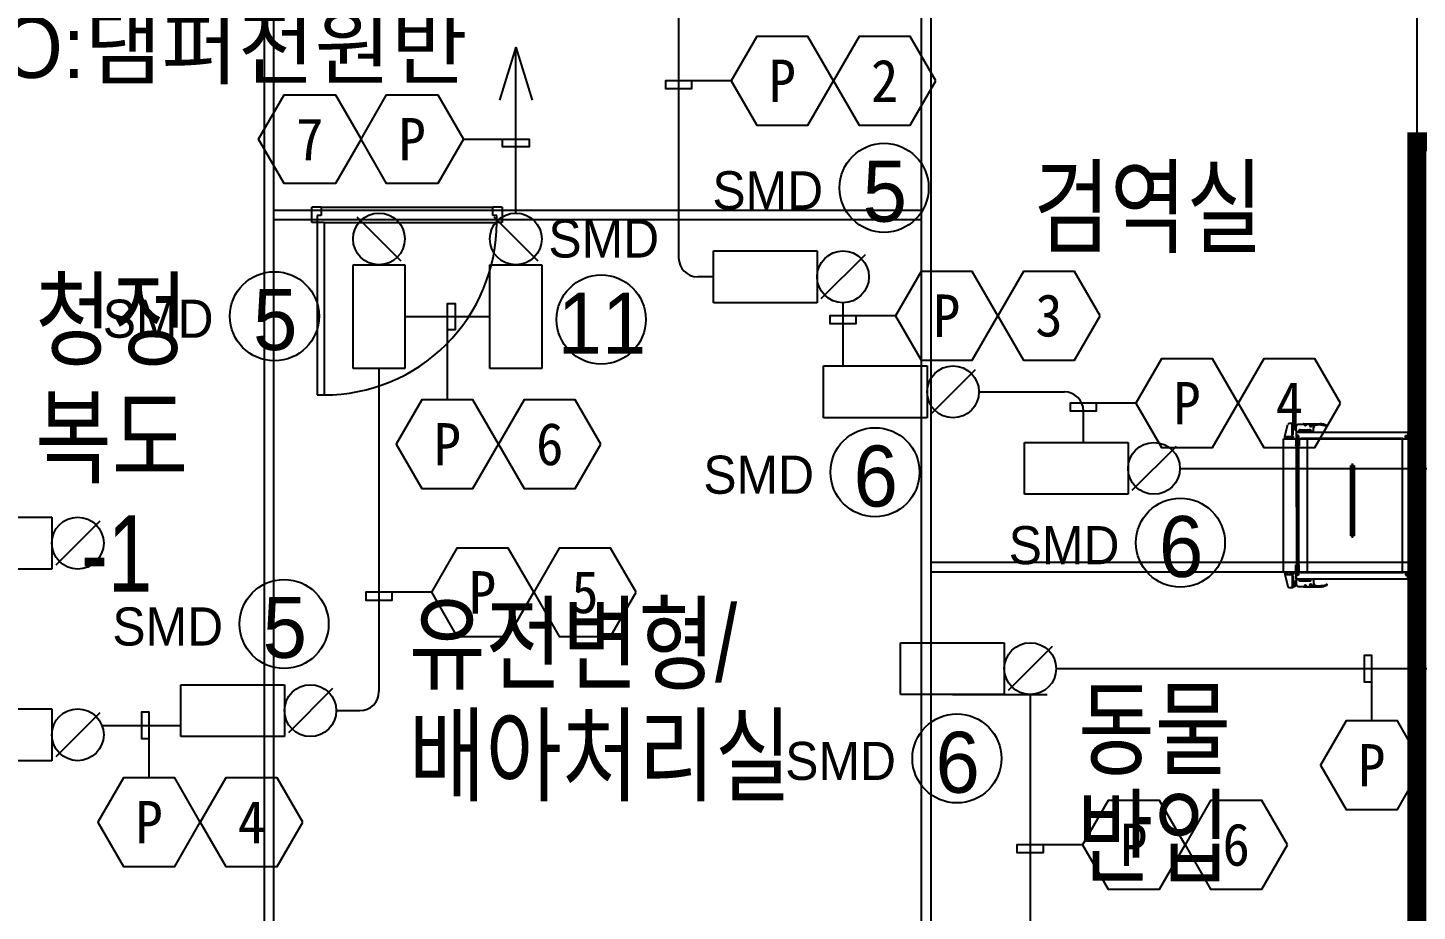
# Model space of a CAD drawing. Header units: millimetres. Extents: x 118559 to 211622, y 1329 to 63037.
# Drawn here: x 169840 to 177131, y 36764 to 41401 of the extents above; entities that cross this region are included whole.
import ezdxf
from ezdxf.enums import TextEntityAlignment as Align

# ---------------------------------------------------------------- set-up
doc = ezdxf.new("R2010")
doc.units = ezdxf.units.MM
doc.header["$LTSCALE"] = 120
doc.linetypes.add('HIDDENX2', pattern=[0.75, 0.5, -0.25])
for name, color, linetype in [('1구역', 41, 'Continuous'), ('ARCH', 9, 'Continuous'), ('DAMPER', 2, 'Continuous'), ('fire', 2, 'Continuous'), ('fire-l', 4, 'Continuous'), ('smd-f', 2, 'Continuous')]:
    doc.layers.add(name, color=color, linetype=linetype)
doc.styles.add('GHD', font='')
doc.styles.add('ghs', font='')
doc.styles.add('TT', font='')
doc.styles.add('돋움', font='')
doc.styles.get('GHD').set_extended_font_data('Dotum')
doc.styles.get('ghs').set_extended_font_data('Dotum')
doc.styles.get('TT').set_extended_font_data('Dotum')
doc.styles.get('돋움').set_extended_font_data('DotumChe')

# ---------------------------------------------------------------- blocks, each defined once
blk = doc.blocks.new('e-22-1')
at = {"layer": 'DAMPER'}
blk.add_line((-5, 1), (-1, 1), dxfattribs=at)
at = {"layer": 'fire'}
for p, q in [((-5, -1), (-5, 1)), ((-1, 1), (-1, -1)), ((0.85, 0.85), (-0.85, -0.85)), ((-1, -1), (-5, -1))]:
    blk.add_line(p, q, dxfattribs=at)
blk.add_circle((0, 0), 1, dxfattribs=at)

msp = doc.modelspace()

# ---------------------------------------------------------------- linework, layer by layer
at = {"layer": '1구역', "color": 4, "linetype": 'HIDDENX2', "ltscale": 7, "const_width": 100, "elevation": 0}
msp.add_lwpolyline([(177130.1, 40802.5), (179743.5, 40802.5), (179743.4, 44444), (194080.1, 44444.2), (194080.1, 46185.5), (200110.1, 46185.5), (200110.1, 52274.1), (160991.4, 52274.1), (160991.4, 42084.2), (169430.1, 42084.2), (169430.1, 35944.2), (167230.1, 35944.2), (167230.1, 31994.2), (177130, 31994.2), (177130.1, 40802.5)], dxfattribs=at)
at = {"layer": 'ARCH', "color": 9}
for p, q in [((171130.1, 44444.2, 0), (171130.1, 34944.2, 0)), ((171080.1, 44234.2, 0), (171080.1, 34944.2, 0)), ((174530.1, 32154.2, 0), (174530.1, 44234.2, 0)), ((174580.1, 32154.2, 0), (174580.1, 44234.2, 0)), ((177130.1, 43844.2, 0), (177130, 31994.2, 0)), ((177130.1, 40819.2, 0), (177130, 31994.2, 0)), ((171130.1, 40444.2, 0), (174530.1, 40444.2, 0)), ((171330.1, 40379.2, 0), (171330.1, 40459.2, 0)), ((171379.9, 40459.2, 0), (171330.1, 40459.2, 0)), ((171330.1, 40394.2, 0), (171330.1, 40444.2, 0)), ((171330.1, 40394.2, 0), (171330.1, 40444.2, 0)), ((171359.4, 40415.1, 0), (171359.4, 40379.2, 0)), ((171379.9, 40415.1, 0), (171359.4, 40415.1, 0)), ((171379.9, 40459.2, 0), (171379.9, 40415.1, 0)), ((171379.9, 40459.2, 0), (172280.2, 40459.2, 0)), ((172280.2, 40415.1, 0), (172280.2, 40459.2, 0)), ((172330.1, 40459.2, 0), (172280.2, 40459.2, 0)), ((172300.7, 40415.1, 0), (172280.2, 40415.1, 0)), ((172300.7, 40415.1, 0), (172280.2, 40415.1, 0)), ((172300.7, 40379.2, 0), (172300.7, 40415.1, 0)), ((172330.1, 40459.2, 0), (172330.1, 40379.2, 0)), ((172330.1, 40444.2, 0), (172330.1, 40394.2, 0)), ((171130.1, 40394.2, 0), (174530.1, 40394.2, 0)), ((171359.4, 40379.2, 0), (171330.1, 40379.2, 0)), ((171359.4, 40379.2, 0), (171359.4, 39474, 0)), ((171394.7, 40379.2, 0), (171359.4, 40379.2, 0)), ((171394.7, 40379.2, 0), (171394.7, 39474, 0)), ((171394.7, 40379.2, 0), (172300.7, 40379.2, 0)), ((172330.1, 40379.2, 0), (172300.7, 40379.2, 0)), ((171359.4, 39474, 0), (171394.7, 39474, 0)), ((176436.7, 39256.7, 0), (176453, 39318.5, 0)), ((176459.8, 39325.4, 0), (176475.4, 39325.4, 0)), ((176475.4, 39256.5, 0), (176475.4, 39325.4, 0)), ((176475.4, 39310.3, 0), (176475.4, 39324.4, 0)), ((176476.3, 39325.3, 0), (176477.9, 39325.3, 0)), ((176476.3, 39309.3, 0), (176486.7, 39309.3, 0)), ((176478.4, 39325.2, 0), (176489.5, 39317.9, 0)), ((176480.1, 39265, 0), (176480.1, 39309.3, 0)), ((176484.8, 39306.8, 0), (176484.8, 39303, 0)), ((176496.1, 39306.8, 0), (176484.8, 39306.8, 0)), ((176496.1, 39282, 0), (176496.1, 39310.3, 0)), ((176505.6, 39319.7, 0), (176578.2, 39319.7, 0)), ((176536.7, 39322.6, 0), (176619.6, 39322.6, 0)), ((176540.5, 39315, 0), (176548, 39315, 0)), ((176544.3, 39318.8, 0), (176544.3, 39311.2, 0)), ((176566.9, 39310.3, 0), (176578.2, 39310.3, 0)), ((176572.6, 39315.9, 0), (176572.6, 39304.6, 0)), ((176587.7, 39282, 0), (176587.7, 39310.3, 0)), ((176636.5, 39314.9, 0), (176651.5, 39311.9, 0)), ((176651.5, 39311.9, 0), (176656.7, 39311.2, 0)), ((176657.7, 39312.3, 0), (176657.6, 39312.8, 0)), ((176430.1, 39244.2, 0), (177130.1, 39244.2, 0)), ((176430.1, 38544.2, 0), (176430.1, 39244.2, 0)), ((176436.7, 39256.5, 0), (176482.9, 39256.5, 0)), ((176436.7, 39245.3, 0), (176436.7, 39256.4, 0)), ((176436.7, 39245.3, 0), (176482.9, 39245.3, 0)), ((176444.2, 39253.7, 0), (176441.4, 39256.5, 0)), ((176444.2, 39253.7, 0), (176448, 39253.7, 0)), ((176444.2, 39245.3, 0), (176444.2, 39253.7, 0)), ((176446.1, 39241.9, 0), (176446.1, 39259.4, 0)), ((176448, 39253.7, 0), (176450.8, 39256.5, 0)), ((176448, 39245.3, 0), (176448, 39253.7, 0)), ((176464, 39245.3, 0), (176464, 39256.5, 0)), ((176471.6, 39253.5, 0), (176468.8, 39256.4, 0)), ((176471.6, 39253.5, 0), (176475.4, 39253.5, 0)), ((176471.6, 39245.3, 0), (176471.6, 39253.5, 0)), ((176473.5, 39242.3, 0), (176473.5, 39259.4, 0)), ((176475.4, 39265, 0), (176480.1, 39265, 0)), ((176475.4, 39253.5, 0), (176478.2, 39256.4, 0)), ((176475.4, 39245.3, 0), (176475.4, 39253.5, 0)), ((176482.9, 39245.3, 0), (176482.9, 39256.5, 0)), ((176493.7, 39206.5, 0), (176512.6, 39244.2, 0)), ((176493.7, 39244.2, 0), (176512.6, 39206.5, 0)), ((176493.7, 39244.2, 0), (176493.7, 39206.5, 0)), ((176496.1, 39292.6, 0), (176496.1, 39292.6, 0)), ((176496.1, 39282, 0), (176587.7, 39282, 0)), ((176496.1, 39279.1, 0), (177082.9, 39279.1, 0)), ((176496.1, 39279.1, 0), (176496.1, 39246.1, 0)), ((176509.2, 39261, 0), (176496.1, 39261, 0)), ((176497.3, 39246.1, 0), (176496.1, 39246.1, 0)), ((176497.3, 39244.8, 0), (176497.3, 39259.4, 0)), ((176497.3, 39259.4, 0), (176507.9, 39259.4, 0)), ((176507.9, 39244.8, 0), (176497.3, 39244.8, 0)), ((176497.8, 39252.1, 0), (176497.5, 39251.8, 0)), ((176497.8, 39252.1, 0), (176497.5, 39252.1, 0)), ((176498, 39248.3, 0), (176497.8, 39247.7, 0)), ((176498.5, 39248, 0), (176497.8, 39247.7, 0)), ((176498.5, 39248, 0), (176498, 39248.3, 0)), ((176498, 39244.2, 0), (176516.8, 39244.2, 0)), ((176498, 39244.2, 0), (176516.8, 39244.2, 0)), ((176499.1, 39245, 0), (176498.5, 39245.1, 0)), ((176498.5, 39245.1, 0), (176498.6, 39244.8, 0)), ((176499.1, 39245, 0), (176498.9, 39244.8, 0)), ((176500.3, 39255.1, 0), (176500.1, 39254.5, 0)), ((176500.8, 39254.8, 0), (176500.1, 39254.5, 0)), ((176500.8, 39254.8, 0), (176500.3, 39255.1, 0)), ((176500.6, 39259.4, 0), (176500.5, 39259.3, 0)), ((176500.5, 39259.4, 0), (176500.5, 39259.3, 0)), ((176501.6, 39249.4, 0), (176501.7, 39248.5, 0)), ((176502.5, 39249.3, 0), (176501.6, 39249.4, 0)), ((176502.5, 39249.3, 0), (176501.7, 39248.5, 0)), ((176503.2, 39258.6, 0), (176502.7, 39258.7, 0)), ((176502.7, 39258.7, 0), (176502.8, 39258.1, 0)), ((176503.2, 39258.6, 0), (176502.8, 39258.1, 0)), ((176503.1, 39204.2, 0), (176503.1, 39247.7, 0)), ((176504.6, 39251.5, 0), (176504, 39251.6, 0)), ((176504, 39251.6, 0), (176504.1, 39251, 0)), ((176504.6, 39251.5, 0), (176504.1, 39251, 0)), ((176505.9, 39251.3, 0), (176505.8, 39250.7, 0)), ((176506.4, 39251, 0), (176505.8, 39250.7, 0)), ((176506.4, 39251, 0), (176505.9, 39251.3, 0)), ((176507.9, 39259.4, 0), (176507.9, 39244.8, 0)), ((176508.1, 39257.7, 0), (176508, 39257.6, 0)), ((176508.1, 39257.6, 0), (176508, 39257.6, 0)), ((176509.2, 39246.2, 0), (176509.2, 39261, 0)), ((176512.6, 39244.2, 0), (176512.6, 39206.5, 0)), ((176518.8, 39290.5, 0), (176565, 39290.5, 0)), ((176519.6, 39246.1, 0), (177057.1, 39246.1, 0)), ((176524.4, 39288.6, 0), (176522.6, 39290.5, 0)), ((176524.4, 39288.6, 0), (176528.2, 39288.6, 0)), ((176524.4, 39282, 0), (176524.4, 39288.6, 0)), ((176526.3, 39279.5, 0), (176526.3, 39292.5, 0)), ((176528.2, 39288.6, 0), (176530.1, 39290.5, 0)), ((176528.2, 39282, 0), (176528.2, 39288.6, 0)), ((176555.1, 38544.2, 0), (176555.1, 39244.2, 0)), ((176558.4, 39288.6, 0), (176556.5, 39290.5, 0)), ((176558.4, 39288.6, 0), (176562.2, 39288.6, 0)), ((176558.4, 39282, 0), (176558.4, 39288.6, 0)), ((176560.3, 39279.5, 0), (176560.3, 39292.5, 0)), ((176562.2, 39288.6, 0), (176564.1, 39290.5, 0)), ((176562.2, 39282, 0), (176562.2, 39288.6, 0)), ((177055.1, 38544.2, 0), (177055.1, 39244.2, 0)), ((177069.8, 39246.2, 0), (177069.8, 39261, 0)), ((177069.8, 39261, 0), (177082.9, 39261, 0)), ((177071.1, 39259.4, 0), (177071.1, 39244.8, 0)), ((177081.7, 39259.4, 0), (177071.1, 39259.4, 0)), ((177071.1, 39257.7, 0), (177071.2, 39257.6, 0)), ((177071.1, 39257.6, 0), (177071.2, 39257.6, 0)), ((177071.1, 39244.8, 0), (177081.7, 39244.8, 0)), ((177072.8, 39251, 0), (177073.3, 39251.3, 0)), ((177072.8, 39251, 0), (177073.4, 39250.7, 0)), ((177073.3, 39251.3, 0), (177073.4, 39250.7, 0)), ((177074.6, 39251.5, 0), (177075.2, 39251.6, 0)), ((177074.6, 39251.5, 0), (177075.1, 39251, 0)), ((177075.2, 39251.6, 0), (177075.1, 39251, 0)), ((177076, 39258.6, 0), (177076.5, 39258.7, 0)), ((177076, 39258.6, 0), (177076.4, 39258.1, 0)), ((177076.5, 39258.7, 0), (177076.4, 39258.1, 0)), ((177076.7, 39249.3, 0), (177077.6, 39249.4, 0)), ((177076.7, 39249.3, 0), (177077.5, 39248.5, 0)), ((177077.6, 39249.4, 0), (177077.5, 39248.5, 0)), ((177078.4, 39254.8, 0), (177078.9, 39255.1, 0)), ((177078.4, 39254.8, 0), (177079.1, 39254.5, 0)), ((177078.6, 39259.4, 0), (177078.7, 39259.3, 0)), ((177078.7, 39259.4, 0), (177078.7, 39259.3, 0)), ((177078.9, 39255.1, 0), (177079.1, 39254.5, 0)), ((177080.1, 39245, 0), (177080.7, 39245.1, 0)), ((177080.1, 39245, 0), (177080.3, 39244.8, 0)), ((177080.7, 39245.1, 0), (177080.6, 39244.8, 0)), ((177080.7, 39248, 0), (177081.2, 39248.3, 0)), ((177080.7, 39248, 0), (177081.4, 39247.7, 0)), ((177081.2, 39248.3, 0), (177081.4, 39247.7, 0)), ((177081.4, 39252.1, 0), (177081.7, 39251.8, 0)), ((177081.4, 39252.1, 0), (177081.7, 39252.1, 0)), ((177081.7, 39244.8, 0), (177081.7, 39259.4, 0)), ((177081.7, 39246.1, 0), (177082.9, 39246.1, 0)), ((177082.9, 39279.1, 0), (177082.9, 39246.1, 0)), ((177083.9, 39262.6, 0), (177083.9, 39275.8, 0)), ((177091.5, 39271.6, 0), (177083.9, 39271.6, 0)), ((177099.1, 39269.2, 0), (177083.9, 39269.2, 0)), ((177091.5, 39266.9, 0), (177083.9, 39266.9, 0)), ((177086.7, 39278.7, 0), (177112.2, 39278.7, 0)), ((177086.7, 39259.8, 0), (177112.2, 39259.8, 0)), ((177091.5, 39256.9, 0), (177091.5, 39281.1, 0)), ((177091.5, 39271.6, 0), (177093.4, 39274, 0)), ((177091.5, 39266.9, 0), (177091.5, 39271.6, 0)), ((177091.5, 39266.9, 0), (177093.4, 39264.5, 0)), ((177093.4, 39264.5, 0), (177093.4, 39274, 0)), ((177098.1, 39274, 0), (177093.4, 39274, 0)), ((177098.1, 39264.5, 0), (177093.4, 39264.5, 0)), ((177098.1, 39262.6, 0), (177098.1, 39275.8, 0)), ((177098.1, 39274.9, 0), (177098.1, 39264.5, 0)), ((177098.1, 39263.6, 0), (177098.1, 39274, 0)), ((177110.3, 39269.2, 0), (177101.9, 39269.2, 0)), ((177102.8, 39269.2, 0), (177102.8, 39259.9, 0)), ((177102.8, 39259.9, 0), (177102.8, 39252.2, 0)), ((177102.8, 39248.5, 0), (177102.8, 39252.2, 0)), ((177105.6, 39255.1, 0), (177118.8, 39255.1, 0)), ((177105.6, 39245.6, 0), (177118.8, 39245.6, 0)), ((177107.5, 39255.1, 0), (177107.5, 39250.4, 0)), ((177107.5, 39250.4, 0), (177117, 39250.4, 0)), ((177109.9, 39248.5, 0), (177107.5, 39250.4, 0)), ((177109.9, 39248.5, 0), (177114.6, 39248.5, 0)), ((177109.9, 39248.5, 0), (177109.9, 39245.6, 0)), ((177111.3, 39269.2, 0), (177113.2, 39269.2, 0)), ((177112.2, 39271.1, 0), (177112.2, 39279.6, 0)), ((177112.2, 39270.2, 0), (177112.2, 39268.3, 0)), ((177112.2, 39267.3, 0), (177112.2, 39258.9, 0)), ((177112.2, 39256.1, 0), (177112.2, 39244.5, 0)), ((177114.1, 39269.2, 0), (177122.6, 39269.2, 0)), ((177114.6, 39248.5, 0), (177117, 39250.4, 0)), ((177114.6, 39248.5, 0), (177114.6, 39245.6, 0)), ((177117, 39255.1, 0), (177117, 39250.4, 0)), ((177121.7, 39252.2, 0), (177121.7, 39269.2, 0)), ((177121.7, 39248.5, 0), (177121.7, 39252.2, 0)), ((177130.1, 38544.2, 0), (177130.1, 39244.2, 0)), ((176493.7, 39206.5, 0), (176512.6, 39206.5, 0)), ((176498.3, 39206.5, 0), (176498.3, 38582, 0)), ((176498.3, 38883.9, 0), (176498.3, 39206.5, 0)), ((176507.9, 39206.5, 0), (176507.9, 38582, 0)), ((176507.9, 38883.9, 0), (176507.9, 39206.5, 0)), ((176782.5, 38734.4, 0), (176782.5, 39104.1, 0)), ((176782.5, 39104.1, 0), (176801, 39104.1, 0)), ((176782.5, 39091.2, 0), (176801, 39091.2, 0)), ((176785.7, 38750.5, 0), (176785.7, 39087.9, 0)), ((176785.7, 39087.9, 0), (176797.8, 39087.9, 0)), ((176791.7, 38723.8, 0), (176791.7, 39114.6, 0)), ((176797.8, 39087.9, 0), (176797.8, 38750.5, 0)), ((176801, 39104.1, 0), (176801, 38734.4, 0)), ((176801, 38747.3, 0), (176782.5, 38747.3, 0)), ((176801, 38734.4, 0), (176782.5, 38734.4, 0)), ((176797.8, 38750.5, 0), (176785.7, 38750.5, 0)), ((177130.1, 38594.2, 0), (174580.1, 38594.2, 0)), ((176493.7, 38544.2, 0), (176493.7, 38582, 0)), ((176493.7, 38582, 0), (176512.6, 38544.2, 0)), ((176493.7, 38544.2, 0), (176512.6, 38582, 0)), ((176493.7, 38582, 0), (176512.6, 38582, 0)), ((176503.1, 38584.3, 0), (176503.1, 38540.7, 0)), ((176512.6, 38544.2, 0), (176512.6, 38582, 0)), ((177130.1, 38544.2, 0), (174580.1, 38544.2, 0)), ((176430.1, 38544.2, 0), (177130.1, 38544.2, 0)), ((176436.7, 38543.1, 0), (176482.9, 38543.1, 0)), ((176436.7, 38543.1, 0), (176436.7, 38532.1, 0)), ((176436.7, 38531.9, 0), (176482.9, 38531.9, 0)), ((176436.7, 38531.7, 0), (176453, 38469.9, 0)), ((176444.2, 38534.8, 0), (176441.4, 38531.9, 0)), ((176444.2, 38543.1, 0), (176444.2, 38534.8, 0)), ((176444.2, 38534.8, 0), (176448, 38534.8, 0)), ((176446.1, 38546.6, 0), (176446.1, 38529, 0)), ((176448, 38543.1, 0), (176448, 38534.8, 0)), ((176448, 38534.8, 0), (176450.8, 38531.9, 0)), ((176464, 38543.1, 0), (176464, 38531.9, 0)), ((176471.6, 38534.9, 0), (176468.8, 38532.1, 0)), ((176471.6, 38543.1, 0), (176471.6, 38534.9, 0)), ((176471.6, 38534.9, 0), (176475.4, 38534.9, 0)), ((176473.5, 38546.2, 0), (176473.5, 38529, 0)), ((176475.4, 38543.1, 0), (176475.4, 38534.9, 0)), ((176475.4, 38534.9, 0), (176478.2, 38532.1, 0)), ((176475.4, 38531.9, 0), (176475.4, 38463, 0)), ((176475.4, 38523.4, 0), (176480.1, 38523.4, 0)), ((176480.1, 38523.4, 0), (176480.1, 38479.1, 0)), ((176482.9, 38543.1, 0), (176482.9, 38531.9, 0)), ((176496.1, 38509.3, 0), (176496.1, 38542.3, 0)), ((176497.3, 38542.3, 0), (176496.1, 38542.3, 0)), ((176496.1, 38541.4, 0), (176496.1, 38509.3, 0)), ((176509.2, 38527.4, 0), (176496.1, 38527.4, 0)), ((176496.1, 38509.3, 0), (177082.9, 38509.3, 0)), ((176496.1, 38506.5, 0), (176587.7, 38506.5, 0)), ((176496.1, 38506.5, 0), (176496.1, 38478.1, 0)), ((176497.2, 38536.5, 0), (176496.9, 38536.8, 0)), ((176497.2, 38536.5, 0), (176496.9, 38536.5, 0)), ((176497.9, 38540.7, 0), (176497.2, 38540.9, 0)), ((176497.4, 38540.4, 0), (176497.2, 38540.9, 0)), ((176507.9, 38543.7, 0), (176497.3, 38543.7, 0)), ((176497.3, 38543.7, 0), (176497.3, 38529, 0)), ((176497.3, 38529, 0), (176507.9, 38529, 0)), ((176497.9, 38540.7, 0), (176497.4, 38540.4, 0)), ((176497.9, 38543.6, 0), (176498, 38543.9, 0)), ((176498.5, 38543.6, 0), (176497.9, 38543.6, 0)), ((176498, 38544.2, 0), (176516.8, 38544.2, 0)), ((176498.5, 38543.6, 0), (176498.3, 38543.9, 0)), ((176500.2, 38533.9, 0), (176499.5, 38534.1, 0)), ((176499.7, 38533.5, 0), (176499.5, 38534.1, 0)), ((176500.2, 38533.9, 0), (176499.7, 38533.5, 0)), ((176499.8, 38529.3, 0), (176499.9, 38529.4, 0)), ((176500, 38529.3, 0), (176499.9, 38529.4, 0)), ((176501, 38539.2, 0), (176501.1, 38540.1, 0)), ((176501.8, 38539.4, 0), (176501, 38539.2, 0)), ((176501.8, 38539.4, 0), (176501.1, 38540.1, 0)), ((176502.1, 38530, 0), (176502.2, 38530.6, 0)), ((176502.6, 38530, 0), (176502.1, 38530, 0)), ((176502.6, 38530, 0), (176502.2, 38530.6, 0)), ((176503.4, 38537.1, 0), (176503.5, 38537.7, 0)), ((176503.9, 38537.1, 0), (176503.4, 38537.1, 0)), ((176503.9, 38537.1, 0), (176503.5, 38537.7, 0)), ((176505.8, 38537.7, 0), (176505.1, 38537.9, 0)), ((176505.3, 38537.3, 0), (176505.1, 38537.9, 0)), ((176505.8, 38537.7, 0), (176505.3, 38537.3, 0)), ((176507.5, 38531, 0), (176507.4, 38531.1, 0)), ((176507.5, 38530.9, 0), (176507.4, 38531.1, 0)), ((176507.9, 38529, 0), (176507.9, 38543.7, 0)), ((176509.2, 38542.3, 0), (176509.2, 38527.4, 0)), ((176519.6, 38542.3, 0), (177057.1, 38542.3, 0)), ((176524.4, 38499.9, 0), (176522.6, 38498, 0)), ((176524.4, 38506.5, 0), (176524.4, 38499.9, 0)), ((176524.4, 38499.9, 0), (176528.2, 38499.9, 0)), ((176526.3, 38508.9, 0), (176526.3, 38495.9, 0)), ((176528.2, 38506.5, 0), (176528.2, 38499.9, 0)), ((176528.2, 38499.9, 0), (176530.1, 38498, 0)), ((176558.4, 38499.9, 0), (176556.5, 38498, 0)), ((176558.4, 38506.5, 0), (176558.4, 38499.9, 0)), ((176558.4, 38499.9, 0), (176562.2, 38499.9, 0)), ((176560.3, 38508.9, 0), (176560.3, 38495.9, 0)), ((176562.2, 38506.5, 0), (176562.2, 38499.9, 0)), ((176562.2, 38499.9, 0), (176564.1, 38498, 0)), ((176587.7, 38506.5, 0), (176587.7, 38478.1, 0)), ((177069.8, 38542.3, 0), (177069.8, 38527.4, 0)), ((177069.8, 38527.4, 0), (177082.9, 38527.4, 0)), ((177071.1, 38543.7, 0), (177081.7, 38543.7, 0)), ((177071.1, 38529, 0), (177071.1, 38543.7, 0)), ((177071.1, 38530.7, 0), (177071.2, 38530.8, 0)), ((177071.1, 38530.6, 0), (177071.2, 38530.8, 0)), ((177081.7, 38529, 0), (177071.1, 38529, 0)), ((177072.8, 38537.3, 0), (177073.4, 38537.6, 0)), ((177072.8, 38537.3, 0), (177073.3, 38537, 0)), ((177073.3, 38537, 0), (177073.4, 38537.6, 0)), ((177074.6, 38536.8, 0), (177075.1, 38537.4, 0)), ((177074.6, 38536.8, 0), (177075.2, 38536.8, 0)), ((177075.2, 38536.8, 0), (177075.1, 38537.4, 0)), ((177076, 38529.7, 0), (177076.4, 38530.3, 0)), ((177076, 38529.7, 0), (177076.5, 38529.7, 0)), ((177076.5, 38529.7, 0), (177076.4, 38530.3, 0)), ((177076.7, 38539.1, 0), (177077.5, 38539.8, 0)), ((177076.7, 38539.1, 0), (177077.6, 38538.9, 0)), ((177077.6, 38538.9, 0), (177077.5, 38539.8, 0)), ((177078.4, 38533.5, 0), (177079.1, 38533.8, 0)), ((177078.4, 38533.5, 0), (177078.9, 38533.2, 0)), ((177078.6, 38529, 0), (177078.7, 38529.1, 0)), ((177078.7, 38529, 0), (177078.7, 38529.1, 0)), ((177078.9, 38533.2, 0), (177079.1, 38533.8, 0)), ((177080.1, 38543.3, 0), (177080.3, 38543.6, 0)), ((177080.1, 38543.3, 0), (177080.7, 38543.3, 0)), ((177080.7, 38543.3, 0), (177080.6, 38543.6, 0)), ((177080.7, 38540.4, 0), (177081.4, 38540.6, 0)), ((177080.7, 38540.4, 0), (177081.2, 38540.1, 0)), ((177081.2, 38540.1, 0), (177081.4, 38540.6, 0)), ((177081.4, 38536.2, 0), (177081.7, 38536.5, 0)), ((177081.4, 38536.2, 0), (177081.7, 38536.2, 0)), ((177081.7, 38543.7, 0), (177081.7, 38529, 0)), ((177081.7, 38542.3, 0), (177082.9, 38542.3, 0)), ((177082.9, 38509.3, 0), (177082.9, 38542.3, 0)), ((177083.9, 38525.8, 0), (177083.9, 38512.6, 0)), ((177091.5, 38521.5, 0), (177083.9, 38521.5, 0)), ((177099.1, 38519.2, 0), (177083.9, 38519.2, 0)), ((177091.5, 38516.8, 0), (177083.9, 38516.8, 0)), ((177086.7, 38528.6, 0), (177112.2, 38528.6, 0)), ((177086.7, 38509.7, 0), (177112.2, 38509.7, 0)), ((177091.5, 38531.5, 0), (177091.5, 38507.3, 0)), ((177091.5, 38521.5, 0), (177093.4, 38523.9, 0)), ((177091.5, 38521.5, 0), (177091.5, 38516.8, 0)), ((177091.5, 38516.8, 0), (177093.4, 38514.5, 0)), ((177093.4, 38523.9, 0), (177093.4, 38514.5, 0)), ((177098.1, 38523.9, 0), (177093.4, 38523.9, 0)), ((177098.1, 38514.5, 0), (177093.4, 38514.5, 0)), ((177098.1, 38525.8, 0), (177098.1, 38512.6, 0)), ((177098.1, 38524.9, 0), (177098.1, 38514.5, 0)), ((177098.1, 38513.5, 0), (177098.1, 38523.9, 0)), ((177110.3, 38519.2, 0), (177101.9, 38519.2, 0)), ((177102.8, 38540, 0), (177102.8, 38536.2, 0)), ((177102.8, 38528.6, 0), (177102.8, 38536.2, 0)), ((177102.8, 38519.2, 0), (177102.8, 38528.6, 0)), ((177105.6, 38542.8, 0), (177118.8, 38542.8, 0)), ((177105.6, 38533.3, 0), (177118.8, 38533.3, 0)), ((177109.9, 38540, 0), (177107.5, 38538.1, 0)), ((177107.5, 38538.1, 0), (177117, 38538.1, 0)), ((177107.5, 38533.3, 0), (177107.5, 38538.1, 0)), ((177109.9, 38540, 0), (177109.9, 38542.8, 0)), ((177109.9, 38540, 0), (177114.6, 38540, 0)), ((177111.3, 38519.2, 0), (177113.2, 38519.2, 0)), ((177112.2, 38532.4, 0), (177112.2, 38544, 0)), ((177112.2, 38521.1, 0), (177112.2, 38529.6, 0)), ((177112.2, 38518.2, 0), (177112.2, 38520.1, 0)), ((177112.2, 38517.3, 0), (177112.2, 38508.8, 0)), ((177114.1, 38519.2, 0), (177122.6, 38519.2, 0)), ((177114.6, 38540, 0), (177114.6, 38542.8, 0)), ((177114.6, 38540, 0), (177117, 38538.1, 0)), ((177117, 38533.3, 0), (177117, 38538.1, 0)), ((177121.7, 38540, 0), (177121.7, 38536.2, 0)), ((177121.7, 38536.2, 0), (177121.7, 38519.2, 0)), ((176459.8, 38463, 0), (176475.4, 38463, 0)), ((176475.4, 38478.1, 0), (176475.4, 38464, 0)), ((176476.3, 38479.1, 0), (176486.7, 38479.1, 0)), ((176476.3, 38463.2, 0), (176477.9, 38463.2, 0)), ((176478.4, 38463.2, 0), (176489.5, 38470.5, 0)), ((176484.8, 38481.7, 0), (176484.8, 38485.4, 0)), ((176496.1, 38481.7, 0), (176484.8, 38481.7, 0)), ((176496.1, 38495.8, 0), (176496.1, 38495.8, 0)), ((176505.6, 38468.7, 0), (176578.2, 38468.7, 0)), ((176518.8, 38498, 0), (176565, 38498, 0)), ((176536.7, 38465.9, 0), (176619.6, 38465.9, 0)), ((176540.5, 38473.4, 0), (176548, 38473.4, 0)), ((176544.3, 38469.6, 0), (176544.3, 38477.2, 0)), ((176566.9, 38478.1, 0), (176578.2, 38478.1, 0)), ((176572.6, 38472.5, 0), (176572.6, 38483.8, 0)), ((176636.5, 38473.5, 0), (176651.5, 38476.5, 0)), ((176651.5, 38476.5, 0), (176656.7, 38477.2, 0)), ((176657.7, 38476.1, 0), (176657.6, 38475.7, 0))]:
    msp.add_line(p, q, dxfattribs=at)
for centre, radius in [((176486.7, 39314.1, 0), 4.72), ((176544.3, 39315, 0), 2.83), ((176572.6, 39310.3, 0), 3.78), ((177112.2, 39269.2, 0), 4.72), ((177112.2, 38519.2, 0), 4.72), ((176486.7, 38474.4, 0), 4.72), ((176544.3, 38473.4, 0), 2.83), ((176572.6, 38478.1, 0), 3.78)]:
    msp.add_circle(centre, radius, dxfattribs=at)
for centre, radius, start, end in [((171396, 40378.6, 0), 904.7, 269.91508, 0.03615), ((176462, 39316.2, 0), 9.44, 103.29096, 165.19058), ((176476.3, 39324.3, 0), 0.944, 90, 180), ((176476.3, 39310.3, 0), 0.944, 180, 270), ((176477.9, 39324.3, 0), 0.944, 56.57458, 90), ((176486.7, 39314.1, 0), 6.13, 230.28486, 95.48858), ((176496.1, 39303, 0), 11.3, 180, 270), ((176505.6, 39310.3, 0), 9.44, 90, 180), ((176536.7, 39319.7, 0), 2.83, 90, 180), ((176578.2, 39310.3, 0), 9.44, 0, 90), ((176601.3, 39301.6, 0), 13.6, 98.02881, 183.21118), ((176617.1, 39156.7, 0), 159.4, 83.00549, 96.39381), ((176617.2, 39231.1, 0), 91.5, 64.13537, 88.46896), ((176662.9, 39313.7, 0), 9.21, 194.69157, 212.68749), ((176655.9, 39309.2, 0), 0.944, 212.68749, 284.90035), ((176655.5, 39311.1, 0), 2.83, 284.90035, 43.73311), ((176656.8, 39312.1, 0), 0.944, 266.06648, 11.62373), ((176656.7, 39312.6, 0), 0.944, 11.62373, 64.47272), ((176437.6, 39256.4, 0), 0.944, 165.19058, 180), ((176518.8, 39277.2, 0), 13.2, 90, 159.07517), ((176565, 39277.2, 0), 13.2, 20.92483, 90), ((177086.7, 39275.8, 0), 2.83, 90, 180), ((177086.7, 39262.6, 0), 2.83, 180, 270), ((177095.2, 39275.8, 0), 2.83, 0, 90), ((177095.2, 39262.6, 0), 2.83, 270, 0), ((177112.2, 39269.2, 0), 9.44, 90, 180), ((177105.6, 39252.2, 0), 2.83, 90, 180), ((177105.6, 39248.5, 0), 2.83, 180, 270), ((177112.2, 39269.2, 0), 9.44, 0, 90), ((177112.2, 39269.2, 0), 9.44, 270, 0), ((177118.8, 39252.2, 0), 2.83, 0, 90), ((177118.8, 39248.5, 0), 2.83, 270, 0), ((176437.6, 38532.1, 0), 0.944, 180, 194.80942), ((176518.8, 38511.2, 0), 13.2, 200.92483, 270), ((176565, 38511.2, 0), 13.2, 270, 339.07517), ((177086.7, 38525.8, 0), 2.83, 90, 180), ((177086.7, 38512.6, 0), 2.83, 180, 270), ((177095.2, 38525.8, 0), 2.83, 0, 90), ((177095.2, 38512.6, 0), 2.83, 270, 0), ((177105.6, 38540, 0), 2.83, 90, 180), ((177105.6, 38536.2, 0), 2.83, 180, 270), ((177112.2, 38519.2, 0), 9.44, 180, 270), ((177112.2, 38519.2, 0), 9.44, 0, 90), ((177112.2, 38519.2, 0), 9.44, 270, 0), ((177118.8, 38540, 0), 2.83, 0, 90), ((177118.8, 38536.2, 0), 2.83, 270, 0), ((176462, 38472.2, 0), 9.44, 194.80942, 256.70904), ((176476.3, 38478.1, 0), 0.944, 90, 180), ((176476.3, 38464.1, 0), 0.944, 180, 270), ((176477.9, 38464.1, 0), 0.944, 270, 303.42542), ((176486.7, 38474.4, 0), 6.13, 264.51142, 129.71514), ((176496.1, 38485.4, 0), 11.3, 90, 180), ((176505.6, 38478.1, 0), 9.44, 180, 270), ((176536.7, 38468.7, 0), 2.83, 180, 270), ((176578.2, 38478.1, 0), 9.44, 270, 0), ((176601.3, 38486.8, 0), 13.6, 176.78882, 261.97119), ((176617.1, 38631.7, 0), 159.4, 263.60619, 276.99451), ((176617.2, 38557.3, 0), 91.5, 271.53104, 295.86463), ((176662.9, 38474.7, 0), 9.21, 147.31251, 165.30843), ((176655.9, 38479.2, 0), 0.944, 75.09965, 147.31251), ((176655.5, 38477.4, 0), 2.83, 316.26689, 75.09965), ((176656.8, 38476.3, 0), 0.944, 348.37627, 93.93352), ((176656.7, 38475.9, 0), 0.944, 295.52728, 348.37627)]:
    msp.add_arc(centre, radius, start, end, dxfattribs=at)
at = {"layer": 'fire', "color": 2, "elevation": 0}
for points in [[(173530.8, 41123.3), (173186.2, 41123.3), (173186.2, 41082.5), (173325.1, 41082.5), (173325.1, 41123.3)], [(172125.9, 40816.4), (172470.4, 40816.4), (172470.4, 40775.6), (172331.6, 40775.6), (172331.6, 40816.4)], [(172041.9, 39447.3), (172041.9, 39954.3), (172082.7, 39954.3), (172082.7, 39815.5), (172041.9, 39815.5)], [(174393.2, 39889.9), (174048.6, 39889.9), (174048.6, 39849.1), (174187.5, 39849.1), (174187.5, 39889.9)], [(175654.9, 39430.8), (175310.3, 39430.8), (175310.3, 39390), (175449.2, 39390), (175449.2, 39430.8)], [(171957.9, 38437.6), (171613.3, 38437.6), (171613.3, 38396.8), (171752.2, 38396.8), (171752.2, 38437.6)], [(176893.1, 37762.2), (176893.1, 38106.8), (176852.3, 38106.8), (176852.3, 37967.9), (176893.1, 37967.9)], [(170476.9, 37464), (170476.9, 37808.5), (170436.1, 37808.5), (170436.1, 37669.6), (170476.9, 37669.6)], [(175375.7, 37111.8), (175031.1, 37111.8), (175031.1, 37071), (175170, 37071), (175170, 37111.8)]]:
    msp.add_lwpolyline(points, dxfattribs=at)
at = {"layer": 'fire-l', "color": 6, "ltscale": 2}
for p, q in [((173255.6, 41483, 0), (173255.6, 40193.8, 0)), ((172401, 41298.6, 0), (172315.6, 41021.8, 2807)), ((172401, 40428.9, 0), (172401, 41298.6, 0)), ((172401, 41298.6, 0), (172486.4, 41021.8, 2807)), ((173438.1, 40093.8, 0), (173355.6, 40093.8, 0)), ((174118.1, 39957.8, 0), (174118.1, 39626, 0)), ((171818.8, 39884.9, 0), (172265, 39884.9, 0)), ((171682.8, 39612.9, 0), (171682.8, 37916.5, 0)), ((174831.8, 39490, 0), (175279.7, 39490, 0)), ((175379.7, 39224.2, 0), (175379.7, 39390, 0)), ((175886.1, 39088.2, 0), (177536.2, 39088.2, 0)), ((175236.6, 38037.3, 0), (178035.3, 38037.3, 0)), ((175100.6, 37901.3, 0), (175100.6, 36240.6, 0)), ((171459.1, 37816.5, 0), (171582.8, 37816.5, 0)), ((170229.1, 37739.1, 0), (170643.1, 37739.1, 0))]:
    msp.add_line(p, q, dxfattribs=at)
at = {"layer": 'fire-l', "color": 2, "elevation": 0}
for points in [[(174068, 41123.3), (173933.7, 41355.9), (173665.1, 41355.9), (173530.8, 41123.3), (173665.1, 40890.7), (173933.7, 40890.7)], [(174605.2, 41123.3), (174470.9, 41355.9), (174202.3, 41355.9), (174068, 41123.3), (174202.3, 40890.7), (174470.9, 40890.7)], [(171051.4, 40816.4), (171185.7, 41049), (171454.3, 41049), (171588.7, 40816.4), (171454.3, 40583.7), (171185.7, 40583.7)], [(171588.7, 40816.4), (171723, 41049), (171991.6, 41049), (172125.9, 40816.4), (171991.6, 40583.7), (171723, 40583.7)], [(174930.4, 39889.9), (174796.1, 40122.5), (174527.5, 40122.5), (174393.2, 39889.9), (174527.5, 39657.2), (174796.1, 39657.2)], [(175467.6, 39889.9), (175333.3, 40122.5), (175064.7, 40122.5), (174930.4, 39889.9), (175064.7, 39657.2), (175333.3, 39657.2)], [(176192.1, 39430.8), (176057.8, 39663.4), (175789.2, 39663.4), (175654.9, 39430.8), (175789.2, 39198.2), (176057.8, 39198.2)], [(176729.3, 39430.8), (176595, 39663.4), (176326.4, 39663.4), (176192.1, 39430.8), (176326.4, 39198.2), (176595, 39198.2)], [(172310.5, 39214.7), (172176.2, 39447.3), (171907.6, 39447.3), (171773.3, 39214.7), (171907.6, 38982.1), (172176.2, 38982.1)], [(172847.7, 39214.7), (172713.4, 39447.3), (172444.8, 39447.3), (172310.5, 39214.7), (172444.8, 38982.1), (172713.4, 38982.1)], [(172495.1, 38437.6), (172360.8, 38670.2), (172092.2, 38670.2), (171957.9, 38437.6), (172092.2, 38204.9), (172360.8, 38204.9)], [(173032.3, 38437.6), (172898, 38670.2), (172629.4, 38670.2), (172495.1, 38437.6), (172629.4, 38204.9), (172898, 38204.9)], [(177161.7, 37529.6), (177027.4, 37762.2), (176758.8, 37762.2), (176624.5, 37529.6), (176758.8, 37297), (177027.4, 37297)], [(170745.5, 37231.3), (170611.2, 37464), (170342.6, 37464), (170208.3, 37231.3), (170342.6, 36998.7), (170611.2, 36998.7)], [(171282.7, 37231.3), (171148.4, 37464), (170879.8, 37464), (170745.5, 37231.3), (170879.8, 36998.7), (171148.4, 36998.7)], [(175912.9, 37111.8), (175778.6, 37344.4), (175510, 37344.4), (175375.7, 37111.8), (175510, 36879.1), (175778.6, 36879.1)], [(176450.1, 37111.8), (176315.8, 37344.4), (176047.2, 37344.4), (175912.9, 37111.8), (176047.2, 36879.1), (176315.8, 36879.1)]]:
    msp.add_lwpolyline(points, close=True, dxfattribs=at)
at = {"layer": 'fire-l', "color": 6, "ltscale": 2}
for centre, start, end in [((173355.6, 40193.8, 0), 180, 270), ((175279.7, 39390, 0), 0, 90), ((171582.8, 37916.5, 0), 270, 0)]:
    msp.add_arc(centre, 100, start, end, dxfattribs=at)
at = {"layer": 'smd-f', "elevation": 0}
msp.add_lwpolyline([(174692.6, 37901.3), (175190, 37901.3)], dxfattribs=at)
at = {"layer": 'smd-f'}
for centre in [(174333.7, 40561.1), (171134.6, 39887.2, 0), (172849.1, 39869.9), (174286.1, 39068.2, 0), (175888.8, 38698.3), (171184.9, 38271.4), (174716.1, 37565.7)]:
    msp.add_circle(centre, 233.7, dxfattribs=at)

# ---------------------------------------------------------------- block references
at = {"layer": 'fire-l', "ltscale": 2, "xscale": 136, "yscale": 136, "zscale": 136, "rotation": 90}
for p in [(171682.8, 40292.9, 0), (172401, 40292.9, 0)]:
    msp.add_blockref('e-22-1', p, dxfattribs=at)
at = {"layer": 'fire-l', "ltscale": 2, "xscale": 136, "yscale": 136, "zscale": 136}
for p in [(174118.1, 40093.8, 0), (174695.8, 39490, 0), (175750.1, 39088.2, 0), (170102.3, 38695.8, 0), (175100.6, 38037.3, 0), (171323.1, 37816.5, 0), (170102.3, 37689.8, 0)]:
    msp.add_blockref('e-22-1', p, dxfattribs=at)

# ---------------------------------------------------------------- texts
at = {"layer": 'ARCH', "color": 9, "style": 'GHD', "width": 0.8}
for s, p in [('검역실', (175118, 40261.2, 0)), ('청정', (169878.8, 39670.7, 0)), ('복도', (169878.8, 39052.5, 0)), ('-1', (170120.3, 38441.7, 0)), ('유전변형/', (171840.3, 37969.4, 0)), ('동물', (175352.4, 37521.9, 0)), ('배아처리실', (171840.3, 37383.5, 0)), ('반입', (175345.7, 36956.3, 0))]:
    msp.add_text(s, height=400, dxfattribs=at).set_placement(p)
at = {"layer": 'fire', "style": '돋움'}
for s, p in [('P', (173799.4, 41123.3, 0)), ('2', (174336.6, 41123.3, 0)), ('7', (171320, 40816.4, 0)), ('P', (171857.3, 40816.4, 0)), ('P', (174661.8, 39889.9, 0)), ('3', (175199, 39889.9, 0)), ('P', (175923.5, 39430.8, 0)), ('4', (176460.7, 39430.8, 0)), ('P', (172041.9, 39214.7, 0)), ('6', (172579.1, 39214.7, 0)), ('P', (172226.5, 38437.6, 0)), ('5', (172763.7, 38437.6, 0)), ('P', (176893.1, 37529.6, 0)), ('P', (170476.9, 37231.3, 0)), ('4', (171014.1, 37231.3, 0)), ('P', (175644.3, 37111.8, 0)), ('6', (176181.5, 37111.8, 0))]:
    msp.add_text(s, height=222.4, dxfattribs=at).set_placement(p, align=Align.MIDDLE)
at = {"layer": 'smd-f', "style": 'TT'}
for s, p in [('TO:댐퍼전원반', (170795.2, 41301.6, -1403.5)), ('5', (174337.5, 40541.1)), ('5', (171138.4, 39867.2, 0)), ('11', (172852.9, 39850)), ('6', (174289.9, 39048.2, 0)), ('6', (175892.5, 38678.3)), ('5', (171188.7, 38251.5)), ('6', (174719.8, 37545.7))]:
    msp.add_text(s, height=320, dxfattribs=at).set_placement(p, align=Align.MIDDLE)
at = {"layer": 'smd-f', "style": 'ghs'}
for p in [(173432.5, 40448, 0), (172571.9, 40195, 0), (170233.4, 39774.1), (173384.9, 38955.1, 0), (174987.5, 38585.2, 0), (170283.7, 38158.4, 0), (173814.8, 37452.6, 0)]:
    msp.add_text('SMD', height=200, dxfattribs=at).set_placement(p)

doc.saveas('drawing.dxf')
